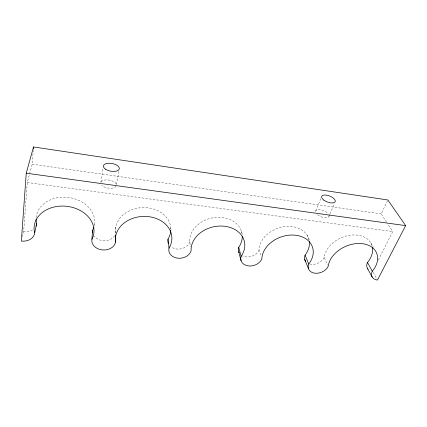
<?xml version="1.0" encoding="UTF-8"?>
<svg xmlns="http://www.w3.org/2000/svg" width="427" height="427" viewBox="0 0 427 427"><rect width="100%" height="100%" fill="white"/><g stroke="black" fill="none" stroke-linecap="round" stroke-linejoin="round"><path stroke-width="0.32" stroke-dasharray="2.13 1.6" d="M115.717 232.945L115.84 227.089M22.423 236.681L23.65 231.664L27.291 182.505L32.19 164.198L33.274 150.267M94.378 225.824L94.474 224.522M100.863 182.292L103.072 168.062M116.582 184.469L118.909 171.013M315.767 210.858L320.736 198.635M328.955 216.382L329.735 214.551M329.991 213.938L334.394 203.567M386.584 222.179L381.167 213.868L387.871 199.985M378.327 260.022L392.728 231.594L388.031 224.394M27.291 182.505L392.728 231.594M32.19 164.198L381.167 213.868M370.93 243.107L373.262 247.105M373.235 272.373L376.854 278.954M372.098 245.877A25.321 18.233 -24 0 0 346.921 235.832A25.321 18.233 -24 0 0 324.184 257.428L327.674 265.066M306.976 234.973L309.265 240.171M309.02 239.702A25.812 19.615 -19.5 0 0 282.279 227.041A25.812 19.615 -19.5 0 0 259.05 249.774L260.918 255.73M241.463 231.247L242.536 235.026M242.141 234.22A26.533 20.976 -12.4 0 0 213.996 217.626A26.533 20.976 -12.4 0 0 189.711 241.623L190.511 246.801M170.795 227.885L171.013 229.806M329.105 215.502A7.152 3.341 21.6 0 1 324.632 217.658A7.152 3.341 21.6 0 1 316.925 214.135M315.585 211.717A7.152 3.341 21.6 0 1 320.351 209.678A7.152 3.341 21.6 0 1 328.037 213.447M116.181 186.124A7.942 4.03 9.8 0 1 109.477 188.232A7.942 4.03 9.8 0 1 101.69 185.121M101.098 181.929A7.942 4.03 9.8 0 1 109.814 180.194A7.942 4.03 9.8 0 1 116.47 185.11M32.516 229.902A12.49 9.581 10.3 0 1 23.65 231.664M324.184 257.428A10.483 7.729 -21.6 0 1 310.05 264.099M259.05 249.774A10.728 8.284 -15.9 0 1 242.419 255.842M189.711 241.623A11.102 8.812 -7.7 0 1 181.662 248.685A11.102 8.812 -7.7 0 1 170.587 246.507M115.744 232.934A27.664 22.193 -2.9 0 1 141.876 207.639A27.664 22.193 -2.9 0 1 170.843 229.806M114.612 235.773A11.673 9.25 1.8 0 1 104.578 240.727A11.673 9.25 1.8 0 1 94.143 236.062M36.188 217.524A29.362 23.143 6.7 0 1 69.025 197.546A29.362 23.143 6.7 0 1 94.223 225.819"/><path stroke-width="0.64" d="M372.488 247.644A25.321 18.233 -24 0 1 367.492 262.514L372.291 271.246A10.515 7.222 -24.9 0 0 377.457 280.048L405.65 225.627L387.871 199.985L33.53 146.952L26.244 173.191L21.35 241.074A12.783 9.698 9.7 0 0 34.656 232.923A30.039 23.421 6.2 0 1 66.761 206.305A30.039 23.421 6.2 0 1 91.896 239.419A11.935 9.351 1.4 0 0 102.17 249.918A11.935 9.351 1.4 0 0 115.557 242.104L115.706 234.898M33.375 148.943L33.53 146.952M91.896 239.419L92.606 230.212A29.362 23.143 6.7 0 0 93.876 227.111M34.656 232.923L36.674 223.641A29.362 23.143 6.7 0 1 36.119 219.355M26.244 173.191L405.65 225.627M367.417 268.305L372.173 277.075M309.345 241.607A25.812 19.615 -19.5 0 1 305.081 255.181L308.758 264.035A10.696 7.782 -21.4 0 0 314.961 273.211A10.696 7.782 -21.4 0 0 328.208 266.24A25.833 18.35 -23.8 0 1 362.144 243.646A25.833 18.35 -23.8 0 1 372.291 271.246M304.686 259.37L308.337 268.257M242.29 236.659A26.533 20.976 -12.4 0 1 238.73 247.382L241.132 256.36A10.953 8.353 -15.8 0 0 248.535 265.936A10.953 8.353 -15.8 0 0 261.852 258.709A26.346 19.765 -19.3 0 1 295.516 235.224A26.346 19.765 -19.3 0 1 308.758 264.035M238.698 251.749L241.084 260.764M170.811 230.447A27.664 22.193 -2.9 0 1 168.051 239.077L168.996 248.172A11.342 8.898 -7.9 0 0 177.755 258.191A11.342 8.898 -7.9 0 0 191.115 250.681A27.104 21.169 -12.4 0 1 224.405 226.235A27.104 21.169 -12.4 0 1 241.132 256.36M115.557 242.104A28.278 22.428 -3.3 0 1 148.329 216.617A28.278 22.428 -3.3 0 1 168.996 248.172M367.973 269.069A10.312 7.184 -25.2 0 1 367.492 262.514M305.513 261.207A10.483 7.729 -21.6 0 1 305.081 255.181M239.136 252.747A10.728 8.284 -15.9 0 1 238.73 247.382M168.43 243.636A11.102 8.812 -7.7 0 1 168.051 239.077M92.638 232.64A11.673 9.25 1.8 0 1 92.606 230.212M36.674 223.641A12.49 9.581 10.3 0 1 36.039 226.048M323.863 200.151A7.275 3.229 21.3 0 0 335.168 201.736A7.275 3.229 21.3 0 0 326.271 195.091A7.275 3.229 21.3 0 0 323.863 200.151M105.677 169.332A8.092 3.912 10.2 0 0 119.069 169.434A8.092 3.912 10.2 0 0 109.344 163.226A8.092 3.912 10.2 0 0 105.677 169.332"/></g></svg>
